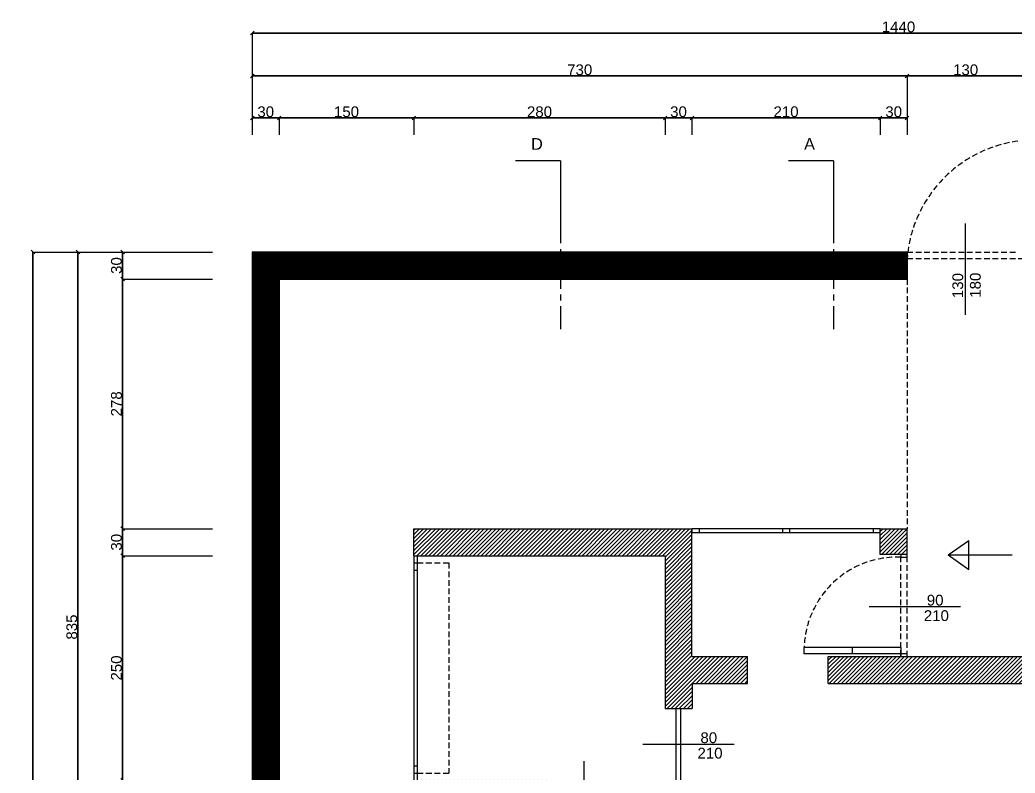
# Model space of a CAD drawing. Header units: millimetres. Extents: x 935 to 13922, y 3203 to 7816.
# Drawn here: x 935 to 2044, y 6764 to 7602 of the extents above; entities that cross this region are included whole.
import ezdxf

# ---------------------------------------------------------------- set-up
doc = ezdxf.new("R2010")
doc.units = ezdxf.units.MM
doc.linetypes.add('CENTRO', pattern=[50.8, 31.75, -6.35, 6.35, -6.35])
doc.linetypes.add('TRATTEGGIATA2', pattern=[9.525, 6.35, -3.175])
doc.layers.get('0').update_dxf_attribs({"lineweight": 20})
doc.layers.get('Defpoints').update_dxf_attribs({"lineweight": 20})
for name, color, linetype, lineweight in [('campiture', 253, 'Continuous', 0), ('finestre', 141, 'Continuous', 13), ('interni', 210, 'Continuous', 13), ('porte', 230, 'Continuous', 13), ('quote', 181, 'Continuous', 0), ('sezioni', 50, 'Continuous', 5)]:
    doc.layers.add(name, color=color, linetype=linetype, lineweight=lineweight)
doc.layers.add('PIANTE', color=7, linetype='Continuous', lineweight=5, true_color=0x007a00)
doc.layers.add('VEGETAZIONE', color=7, linetype='Continuous', lineweight=5, true_color=0x387000)
doc.styles.get("Standard").update_dxf_attribs({"font": 'arial.ttf', "height": 12})
doc.dimstyles.new('Copia di ISO-25', dxfattribs={"dimtxt": 18, "dimasz": 4, "dimexe": 4, "dimexo": 300, "dimtad": 1, "dimdec": 0, "dimtxsty": 'Standard', "dimblk": 'OBLIQUE', "dimcen": 2.5, "dimse1": 1, "dimse2": 1, "dimadec": 0, "dimazin": 0, "dimtfac": 1, "dimtdec": 0, "dimtmove": 0, "dimatfit": 3, "dimfxl": 1, "dimfxlon": 1, "dimarcsym": 0})
pattern_1 = [(45, (-2270.9883, 2311.3952), (-2.245064, 2.245064), [])]

# ---------------------------------------------------------------- blocks, each defined once
blk = doc.blocks.new('_Oblique')
at = {"color": 0, "linetype": 'ByBlock', "lineweight": -2}
blk.add_line((-0.5, -0.5), (0.5, 0.5), dxfattribs=at)
blk = doc.blocks.new('*D74')
at = {"layer": 'Defpoints', "color": 0, "lineweight": 15, "transparency": 16777216}
for p in [(1049.6, 7006), (1374.1, 7006), (1374.1, 6756)]:
    blk.add_point(p, dxfattribs=at)
at = {"layer": 'quote', "color": 0, "lineweight": -2, "transparency": 16777216}
blk.add_line((1049.6, 6756), (1049.6, 7006), dxfattribs=at)
at = {"layer": 'quote', "color": 0, "lineweight": -2, "transparency": 16777216, "xscale": 4, "yscale": 4, "zscale": 4}
for p, rotation in [((1049.6, 7006), 90), ((1049.6, 6756), 270)]:
    blk.add_blockref('_Oblique', p, dxfattribs=dict(at, rotation=rotation))
at = {"layer": 'quote', "color": 0, "lineweight": 15, "transparency": 16777216, "insert": (1042.8, 6881), "char_height": 12, "attachment_point": 5, "rotation": 90}
blk.add_mtext('250', dxfattribs=at)
blk = doc.blocks.new('*D75')
at = {"layer": 'Defpoints', "color": 0, "lineweight": 15, "transparency": 16777216}
for p in [(1049.6, 7036), (1374.1, 7036), (1374.1, 7006)]:
    blk.add_point(p, dxfattribs=at)
at = {"layer": 'quote', "color": 0, "lineweight": -2, "transparency": 16777216}
blk.add_line((1049.6, 7006), (1049.6, 7036), dxfattribs=at)
at = {"layer": 'quote', "color": 0, "lineweight": -2, "transparency": 16777216, "xscale": 4, "yscale": 4, "zscale": 4}
for p, rotation in [((1049.6, 7036), 90), ((1049.6, 7006), 270)]:
    blk.add_blockref('_Oblique', p, dxfattribs=dict(at, rotation=rotation))
at = {"layer": 'quote', "color": 0, "lineweight": 15, "transparency": 16777216, "insert": (1042.8, 7021), "char_height": 12, "attachment_point": 5, "rotation": 90}
blk.add_mtext('30', dxfattribs=at)
blk = doc.blocks.new('*D76')
at = {"layer": 'Defpoints', "color": 0, "lineweight": 15, "transparency": 16777216}
for p in [(1049.6, 7314), (1374.1, 7314), (1374.1, 7036)]:
    blk.add_point(p, dxfattribs=at)
at = {"layer": 'quote', "color": 0, "lineweight": -2, "transparency": 16777216}
blk.add_line((1049.6, 7036), (1049.6, 7314), dxfattribs=at)
at = {"layer": 'quote', "color": 0, "lineweight": -2, "transparency": 16777216, "xscale": 4, "yscale": 4, "zscale": 4}
for p, rotation in [((1049.6, 7314), 90), ((1049.6, 7036), 270)]:
    blk.add_blockref('_Oblique', p, dxfattribs=dict(at, rotation=rotation))
at = {"layer": 'quote', "color": 0, "lineweight": 15, "transparency": 16777216, "insert": (1042.8, 7175), "char_height": 12, "attachment_point": 5, "rotation": 90}
blk.add_mtext('278', dxfattribs=at)
blk = doc.blocks.new('*D77')
at = {"layer": 'Defpoints', "color": 0, "lineweight": 15, "transparency": 16777216}
for p in [(1049.6, 7344), (1224.1, 7344), (1224.1, 7314)]:
    blk.add_point(p, dxfattribs=at)
at = {"layer": 'quote', "color": 0, "lineweight": -2, "transparency": 16777216}
blk.add_line((1049.6, 7314), (1049.6, 7344), dxfattribs=at)
at = {"layer": 'quote', "color": 0, "lineweight": -2, "transparency": 16777216, "xscale": 4, "yscale": 4, "zscale": 4}
for p, rotation in [((1049.6, 7344), 90), ((1049.6, 7314), 270)]:
    blk.add_blockref('_Oblique', p, dxfattribs=dict(at, rotation=rotation))
at = {"layer": 'quote', "color": 0, "lineweight": 15, "transparency": 16777216, "insert": (1042.8, 7329), "char_height": 12, "attachment_point": 5, "rotation": 90}
blk.add_mtext('30', dxfattribs=at)
blk = doc.blocks.new('*D80')
at = {"layer": 'Defpoints', "color": 0, "lineweight": 15, "transparency": 16777216}
for p in [(999.8, 7344), (1224.1, 7344), (1224.1, 6509.2)]:
    blk.add_point(p, dxfattribs=at)
at = {"layer": 'quote', "color": 0, "lineweight": -2, "transparency": 16777216}
blk.add_line((999.8, 6509.2), (999.8, 7344), dxfattribs=at)
at = {"layer": 'quote', "color": 0, "lineweight": -2, "transparency": 16777216, "xscale": 4, "yscale": 4, "zscale": 4}
for p, rotation in [((999.8, 7344), 90), ((999.8, 6509.2), 270)]:
    blk.add_blockref('_Oblique', p, dxfattribs=dict(at, rotation=rotation))
at = {"layer": 'quote', "color": 0, "lineweight": 15, "transparency": 16777216, "insert": (993.1, 6926.6), "char_height": 12, "attachment_point": 5, "rotation": 90}
blk.add_mtext('835', dxfattribs=at)
blk = doc.blocks.new('*D81')
at = {"layer": 'Defpoints', "color": 0, "lineweight": 15, "transparency": 16777216}
for p in [(1194.1, 7344), (949.8, 5741.2), (1194.1, 5741.2)]:
    blk.add_point(p, dxfattribs=at)
at = {"layer": 'quote', "color": 0, "lineweight": -2, "transparency": 16777216}
blk.add_line((949.8, 7344), (949.8, 5741.2), dxfattribs=at)
at = {"layer": 'quote', "color": 0, "lineweight": -2, "transparency": 16777216, "xscale": 4, "yscale": 4, "zscale": 4}
for p, rotation in [((949.8, 7344), 90), ((949.8, 5741.2), 270)]:
    blk.add_blockref('_Oblique', p, dxfattribs=dict(at, rotation=rotation))
at = {"layer": 'quote', "color": 0, "lineweight": 15, "transparency": 16777216, "insert": (943.1, 6542.6), "char_height": 12, "attachment_point": 5, "rotation": 90}
blk.add_mtext('1603', dxfattribs=at)
blk = doc.blocks.new('*D83')
at = {"layer": 'Defpoints', "color": 0, "lineweight": 15, "transparency": 16777216}
for p in [(2634.1, 7587.8), (1194.1, 7344), (2634.1, 7344)]:
    blk.add_point(p, dxfattribs=at)
at = {"layer": 'quote', "color": 0, "lineweight": -2, "transparency": 16777216}
blk.add_line((1194.1, 7587.8), (2634.1, 7587.8), dxfattribs=at)
at = {"layer": 'quote', "color": 0, "lineweight": -2, "transparency": 16777216, "xscale": 4, "yscale": 4, "zscale": 4, "rotation": 180}
blk.add_blockref('_Oblique', (1194.1, 7587.8), dxfattribs=at)
at = {"layer": 'quote', "color": 0, "lineweight": -2, "transparency": 16777216, "xscale": 4, "yscale": 4, "zscale": 4}
blk.add_blockref('_Oblique', (2634.1, 7587.8), dxfattribs=at)
at = {"layer": 'quote', "color": 0, "lineweight": 15, "transparency": 16777216, "insert": (1914.1, 7594.5), "char_height": 12, "attachment_point": 5}
blk.add_mtext('1440', dxfattribs=at)
blk = doc.blocks.new('*D84')
at = {"layer": 'Defpoints', "color": 0, "lineweight": 15, "transparency": 16777216}
for p in [(1194.1, 7540.1), (1194.1, 7344), (1923.7, 7344)]:
    blk.add_point(p, dxfattribs=at)
at = {"layer": 'quote', "color": 0, "lineweight": -2, "transparency": 16777216}
blk.add_line((1923.7, 7540.1), (1194.1, 7540.1), dxfattribs=at)
at = {"layer": 'quote', "color": 0, "lineweight": -2, "transparency": 16777216, "xscale": 4, "yscale": 4, "zscale": 4, "rotation": 180}
blk.add_blockref('_Oblique', (1194.1, 7540.1), dxfattribs=at)
at = {"layer": 'quote', "color": 0, "lineweight": -2, "transparency": 16777216, "xscale": 4, "yscale": 4, "zscale": 4}
blk.add_blockref('_Oblique', (1923.7, 7540.1), dxfattribs=at)
at = {"layer": 'quote', "color": 0, "lineweight": 15, "transparency": 16777216, "insert": (1558.9, 7546.8), "char_height": 12, "attachment_point": 5}
blk.add_mtext('730', dxfattribs=at)
blk = doc.blocks.new('*D85')
at = {"layer": 'Defpoints', "color": 0, "lineweight": 15, "transparency": 16777216}
for p in [(2054.1, 7540.1), (1923.7, 7344), (2054.1, 7344)]:
    blk.add_point(p, dxfattribs=at)
at = {"layer": 'quote', "color": 0, "lineweight": -2, "transparency": 16777216}
blk.add_line((1923.7, 7540.1), (2054.1, 7540.1), dxfattribs=at)
at = {"layer": 'quote', "color": 0, "lineweight": -2, "transparency": 16777216, "xscale": 4, "yscale": 4, "zscale": 4, "rotation": 180}
blk.add_blockref('_Oblique', (1923.7, 7540.1), dxfattribs=at)
at = {"layer": 'quote', "color": 0, "lineweight": -2, "transparency": 16777216, "xscale": 4, "yscale": 4, "zscale": 4}
blk.add_blockref('_Oblique', (2054.1, 7540.1), dxfattribs=at)
at = {"layer": 'quote', "color": 0, "lineweight": 15, "transparency": 16777216, "insert": (1988.9, 7546.8), "char_height": 12, "attachment_point": 5}
blk.add_mtext('130', dxfattribs=at)
blk = doc.blocks.new('*D87')
at = {"layer": 'Defpoints', "color": 0, "lineweight": 15, "transparency": 16777216}
for p in [(1224.1, 7493.3), (1194.1, 7344), (1224.1, 7344)]:
    blk.add_point(p, dxfattribs=at)
at = {"layer": 'quote', "color": 0, "lineweight": -2, "transparency": 16777216}
blk.add_line((1194.1, 7493.3), (1224.1, 7493.3), dxfattribs=at)
at = {"layer": 'quote', "color": 0, "lineweight": -2, "transparency": 16777216, "xscale": 4, "yscale": 4, "zscale": 4, "rotation": 180}
blk.add_blockref('_Oblique', (1194.1, 7493.3), dxfattribs=at)
at = {"layer": 'quote', "color": 0, "lineweight": -2, "transparency": 16777216, "xscale": 4, "yscale": 4, "zscale": 4}
blk.add_blockref('_Oblique', (1224.1, 7493.3), dxfattribs=at)
at = {"layer": 'quote', "color": 0, "lineweight": 15, "transparency": 16777216, "insert": (1209.1, 7500.1), "char_height": 12, "attachment_point": 5}
blk.add_mtext('30', dxfattribs=at)
blk = doc.blocks.new('*D88')
at = {"layer": 'Defpoints', "color": 0, "lineweight": 15, "transparency": 16777216}
for p in [(1224.1, 7493.3), (1224.1, 7036), (1374.1, 7036)]:
    blk.add_point(p, dxfattribs=at)
at = {"layer": 'quote', "color": 0, "lineweight": -2, "transparency": 16777216}
blk.add_line((1374.1, 7493.3), (1224.1, 7493.3), dxfattribs=at)
at = {"layer": 'quote', "color": 0, "lineweight": -2, "transparency": 16777216, "xscale": 4, "yscale": 4, "zscale": 4, "rotation": 180}
blk.add_blockref('_Oblique', (1224.1, 7493.3), dxfattribs=at)
at = {"layer": 'quote', "color": 0, "lineweight": -2, "transparency": 16777216, "xscale": 4, "yscale": 4, "zscale": 4}
blk.add_blockref('_Oblique', (1374.1, 7493.3), dxfattribs=at)
at = {"layer": 'quote', "color": 0, "lineweight": 15, "transparency": 16777216, "insert": (1299.1, 7500.1), "char_height": 12, "attachment_point": 5}
blk.add_mtext('150', dxfattribs=at)
blk = doc.blocks.new('*D89')
at = {"layer": 'Defpoints', "color": 0, "lineweight": 15, "transparency": 16777216}
for p in [(1654.1, 7493.3), (1374.1, 7036), (1654.1, 7036)]:
    blk.add_point(p, dxfattribs=at)
at = {"layer": 'quote', "color": 0, "lineweight": -2, "transparency": 16777216}
blk.add_line((1374.1, 7493.3), (1654.1, 7493.3), dxfattribs=at)
at = {"layer": 'quote', "color": 0, "lineweight": -2, "transparency": 16777216, "xscale": 4, "yscale": 4, "zscale": 4, "rotation": 180}
blk.add_blockref('_Oblique', (1374.1, 7493.3), dxfattribs=at)
at = {"layer": 'quote', "color": 0, "lineweight": -2, "transparency": 16777216, "xscale": 4, "yscale": 4, "zscale": 4}
blk.add_blockref('_Oblique', (1654.1, 7493.3), dxfattribs=at)
at = {"layer": 'quote', "color": 0, "lineweight": 15, "transparency": 16777216, "insert": (1514.1, 7500.1), "char_height": 12, "attachment_point": 5}
blk.add_mtext('280', dxfattribs=at)
blk = doc.blocks.new('*D90')
at = {"layer": 'Defpoints', "color": 0, "lineweight": 15, "transparency": 16777216}
for p in [(1683.9, 7493.3), (1654.1, 7006), (1683.9, 7006)]:
    blk.add_point(p, dxfattribs=at)
at = {"layer": 'quote', "color": 0, "lineweight": -2, "transparency": 16777216}
blk.add_line((1654.1, 7493.3), (1683.9, 7493.3), dxfattribs=at)
at = {"layer": 'quote', "color": 0, "lineweight": -2, "transparency": 16777216, "xscale": 4, "yscale": 4, "zscale": 4, "rotation": 180}
blk.add_blockref('_Oblique', (1654.1, 7493.3), dxfattribs=at)
at = {"layer": 'quote', "color": 0, "lineweight": -2, "transparency": 16777216, "xscale": 4, "yscale": 4, "zscale": 4}
blk.add_blockref('_Oblique', (1683.9, 7493.3), dxfattribs=at)
at = {"layer": 'quote', "color": 0, "lineweight": 15, "transparency": 16777216, "insert": (1669, 7500.1), "char_height": 12, "attachment_point": 5}
blk.add_mtext('30', dxfattribs=at)
blk = doc.blocks.new('*D91')
at = {"layer": 'Defpoints', "color": 0, "lineweight": 15, "transparency": 16777216}
for p in [(1893.7, 7493.3), (1683.9, 7036), (1893.7, 7036)]:
    blk.add_point(p, dxfattribs=at)
at = {"layer": 'quote', "color": 0, "lineweight": -2, "transparency": 16777216}
blk.add_line((1683.9, 7493.3), (1893.7, 7493.3), dxfattribs=at)
at = {"layer": 'quote', "color": 0, "lineweight": -2, "transparency": 16777216, "xscale": 4, "yscale": 4, "zscale": 4, "rotation": 180}
blk.add_blockref('_Oblique', (1683.9, 7493.3), dxfattribs=at)
at = {"layer": 'quote', "color": 0, "lineweight": -2, "transparency": 16777216, "xscale": 4, "yscale": 4, "zscale": 4}
blk.add_blockref('_Oblique', (1893.7, 7493.3), dxfattribs=at)
at = {"layer": 'quote', "color": 0, "lineweight": 15, "transparency": 16777216, "insert": (1788.8, 7500.1), "char_height": 12, "attachment_point": 5}
blk.add_mtext('210', dxfattribs=at)
blk = doc.blocks.new('*D92')
at = {"layer": 'Defpoints', "color": 0, "lineweight": 15, "transparency": 16777216}
for p in [(1923.7, 7493.3), (1893.7, 7036), (1923.7, 7036)]:
    blk.add_point(p, dxfattribs=at)
at = {"layer": 'quote', "color": 0, "lineweight": -2, "transparency": 16777216}
blk.add_line((1893.7, 7493.3), (1923.7, 7493.3), dxfattribs=at)
at = {"layer": 'quote', "color": 0, "lineweight": -2, "transparency": 16777216, "xscale": 4, "yscale": 4, "zscale": 4, "rotation": 180}
blk.add_blockref('_Oblique', (1893.7, 7493.3), dxfattribs=at)
at = {"layer": 'quote', "color": 0, "lineweight": -2, "transparency": 16777216, "xscale": 4, "yscale": 4, "zscale": 4}
blk.add_blockref('_Oblique', (1923.7, 7493.3), dxfattribs=at)
at = {"layer": 'quote', "color": 0, "lineweight": 15, "transparency": 16777216, "insert": (1908.7, 7500.1), "char_height": 12, "attachment_point": 5}
blk.add_mtext('30', dxfattribs=at)

msp = doc.modelspace()

# ---------------------------------------------------------------- hatches: boundary and pattern name
at = {"layer": 'campiture'}
h = msp.add_hatch(dxfattribs=at)
h.set_pattern_fill('_USER', color=256, pattern_type=0)
h.set_pattern_definition([(0, (0, 0), (0, 1), [])])
h.paths.add_polyline_path([(1224.1, 5771.2), (2604.1, 5771.2), (2604.1, 7314), (2054.1, 7314), (2054.1, 7344), (2634.1, 7344), (2634.1, 5741.2), (1194.1, 5741.2), (1194.1, 7344), (1923.7, 7344), (1923.7, 7314), (1224.1, 7314), (1224.1, 6125.2), (1684.1, 6125.2), (1684.1, 6125.2), (1224.1, 6125.2)])
h = msp.add_hatch(dxfattribs=at)
h.set_pattern_fill('ANSI31', color=256)
h.set_pattern_definition(pattern_1)
h.paths.add_polyline_path([(1654.1, 7006), (1654.1, 6836), (1684.1, 6836), (1684.1, 6863.9), (1745.8, 6863.9), (1745.8, 6893.9), (1683.9, 6893.9), (1683.9, 7036), (1374.1, 7036), (1374.1, 7006), (1378.1, 7006), (1378.1, 7006)])
h.paths.add_polyline_path([(1374.1, 6756), (1374.1, 6726), (1524, 6726), (1524, 6738.5), (1438.6, 6738.5), (1438.6, 6743.5), (1524, 6743.5), (1524.1, 6756)])
h.paths.add_polyline_path([(2054.1, 7073.9), (2054.1, 6893.9), (1835.8, 6893.9), (1835.8, 6863.9), (2054.1, 6863.9), (2144, 6863.9), (2144, 6893.9), (2084.5, 6893.9), (2084.5, 7043.9), (2169.9, 7043.9), (2169.9, 7073.9)])
h.paths.add_polyline_path([(2314.1, 7073.9), (2234.9, 7073.9), (2234.9, 7043.9), (2284.5, 7043.9), (2284.5, 6893.9), (2214, 6893.9), (2214, 6881.4), (2289, 6881.4), (2289, 6876.4), (2214, 6876.4), (2214, 6863.9), (2284.1, 6863.9), (2284.1, 6736.7), (2314.1, 6736.7), (2314.1, 6893.9)])
h.paths.add_polyline_path([(2314.1, 6596.7), (2284.1, 6596.7), (2284.1, 6467.2), (2296.6, 6467.2), (2296.6, 6552.2), (2301.6, 6552.2), (2301.6, 6467.2), (2314.1, 6467.2)])
h.paths.add_polyline_path([(2314.1, 6387.2), (2284.1, 6387.2), (2284.1, 6126.3), (2504.1, 6126.3), (2604.1, 6126.3), (2604.1, 6510.6), (2574.1, 6510.6), (2574.1, 6506.6), (2574.1, 6156.3), (2314.1, 6156.3)])
h.paths.add_polyline_path([(1654.1, 6185.9), (1654.1, 6155.2), (1254.1, 6155.2), (1254.1, 6509.2), (1224.1, 6509.2), (1224.1, 6125.2), (1684.1, 6125.2), (1684.1, 6185.9), (1684.1, 6387.2), (1654.1, 6387.2)])
h = msp.add_hatch(dxfattribs=at)
h.set_pattern_fill('ANSI31', color=256)
h.set_pattern_definition(pattern_1)
h.paths.add_polyline_path([(1923.7, 7007.2), (1923.7, 7036), (1893.7, 7036), (1893.7, 7007.2)])

# ---------------------------------------------------------------- linework, layer by layer
for p, q in [((1923.7, 7344), (1194.1, 7344)), ((1194.1, 7344), (1194.1, 5741.2)), ((1923.7, 7344), (1923.7, 7314)), ((1923.7, 7314), (1923.7, 7344)), ((1923.7, 7314), (1224.1, 7314)), ((1224.1, 7314), (1224.1, 5771.2)), ((1374.1, 7036), (1378.1, 7036)), ((1374.1, 7036), (1683.9, 7036)), ((1374.1, 7006), (1374.1, 7036)), ((1683.9, 6893.9), (1683.9, 7036)), ((1691.9, 7036), (1683.9, 7036)), ((1683.9, 7036), (1683.9, 7032)), ((1683.9, 7032), (1691.9, 7032)), ((1691.9, 7036), (1691.9, 7032)), ((1691.9, 7036), (1691.9, 7032)), ((1792.8, 7036), (1784.8, 7036)), ((1784.8, 7036), (1784.8, 7032)), ((1784.8, 7032), (1792.8, 7032)), ((1792.8, 7036), (1792.8, 7032)), ((1792.8, 7036), (1792.8, 7032)), ((1893.7, 7036), (1885.7, 7036)), ((1885.7, 7036), (1885.7, 7032)), ((1885.7, 7032), (1893.7, 7032)), ((1893.7, 7007.2), (1893.7, 7036)), ((1893.7, 7036), (1923.7, 7036)), ((1923.7, 7004.4), (1923.7, 7036)), ((1374.1, 7006), (1374.1, 6998)), ((1374.1, 7006), (1378.1, 7006)), ((1374.1, 7006), (1378.1, 7006)), ((1374.1, 7006), (1374.1, 6998)), ((1374.1, 6998), (1378.1, 6998)), ((1374.1, 6998), (1378.1, 6998)), ((1374.1, 6998), (1374.1, 6990)), ((1378.1, 7006), (1654.1, 7006)), ((1378.1, 6998), (1378.1, 7006)), ((1378.1, 6998), (1378.1, 7006)), ((1378.1, 6990), (1378.1, 6998)), ((1654.1, 7006), (1654.1, 6836)), ((1923.7, 7007.2), (1893.7, 7007.2)), ((1374.1, 6990), (1378.1, 6990)), ((1683.9, 6893.9), (1745.8, 6893.9)), ((1745.8, 6863.9), (1745.8, 6893.9)), ((1835.8, 6893.9), (2054.1, 6893.9)), ((1835.8, 6863.9), (1835.8, 6893.9)), ((1684.1, 6863.9), (1684.1, 6836)), ((1684.1, 6863.9), (1745.8, 6863.9)), ((1835.8, 6863.9), (2054.1, 6863.9)), ((1654.1, 6836), (1684.1, 6836)), ((1374.1, 6772), (1374.1, 6764)), ((1374.1, 6772), (1378.1, 6772)), ((1374.1, 6764), (1374.1, 6756)), ((1374.1, 6764), (1378.1, 6764)), ((1374.1, 6764), (1374.1, 6756)), ((1374.1, 6764), (1378.1, 6764)), ((1378.1, 6764), (1378.1, 6772)), ((1378.1, 6756), (1378.1, 6764)), ((1378.1, 6756), (1378.1, 6764))]:
    msp.add_line(p, q)
at = {"layer": 'finestre', "linetype": 'TRATTEGGIATA2'}
for p, q in [((1923.7, 7314), (1923.7, 7036)), ((1378.1, 6998), (1413.1, 6998)), ((1413.1, 6998), (1413.1, 6764)), ((1378.1, 6764), (1413.1, 6764))]:
    msp.add_line(p, q, dxfattribs=at)
at = {"layer": 'finestre'}
for p, q in [((1893.7, 7036), (1683.9, 7036)), ((1683.9, 7032), (1893.7, 7032)), ((1374.1, 6998), (1374.1, 6764)), ((1378.1, 6764), (1378.1, 6998))]:
    msp.add_line(p, q, dxfattribs=at)
at = {"layer": 'interni'}
for p, q in [((1537.4, 7445.5), (1487.4, 7445.5)), ((1537.4, 7445.5), (1537.4, 7385.5)), ((1841.6, 7445.5), (1791.6, 7445.5)), ((1841.6, 7445.5), (1841.6, 7385.5))]:
    msp.add_line(p, q, dxfattribs=at)
at = {"layer": 'PIANTE'}
msp.add_line((1923.7, 7344), (1923.7, 7314), dxfattribs=at)
at = {"layer": 'porte', "linetype": 'TRATTEGGIATA2'}
for p, q in [((1923.7, 7344), (2047.1, 7344)), ((1923.7, 7337), (2054.1, 7337)), ((1916.7, 6893.9), (1916.7, 7004.4)), ((1923.7, 6893.9), (1923.7, 7004.4))]:
    msp.add_line(p, q, dxfattribs=at)
at = {"layer": 'porte'}
for p, q in [((1916.7, 6903.8), (1809.1, 6903.8)), ((1809.1, 6896.8), (1809.1, 6903.8)), ((1916.7, 6896.8), (1809.1, 6896.8)), ((1862.9, 6896.8), (1862.9, 6903.8)), ((1916.7, 6903.8), (1916.7, 6896.8)), ((1916.7, 6893.9), (1916.7, 6900.9)), ((1666.4, 6756), (1666.4, 6836)), ((1666.4, 6836), (1671.4, 6836)), ((1671.4, 6756), (1671.4, 6836)), ((1671.4, 6796), (1666.4, 6796))]:
    msp.add_line(p, q, dxfattribs=at)
for points in [[(1923.7, 7004.4), (1923.7, 7007.2), (1916.7, 7007.2), (1916.7, 7004.4)], [(1923.7, 6893.9), (1923.7, 6896.8), (1916.7, 6896.8), (1916.7, 6893.9)]]:
    msp.add_lwpolyline(points, close=True, dxfattribs=at)
at = {"layer": 'porte', "linetype": 'TRATTEGGIATA2'}
for centre, radius, start, end in [((2066.4, 7325.5), 143.2, 97.7608, 175.3945), ((1912.5, 6900.9), 103.5, 87.7166, 178.4313)]:
    msp.add_arc(centre, radius, start, end, dxfattribs=at)
at = {"layer": 'quote', "lineweight": 15}
for p, q in [((1194.1, 7587.8), (1194.1, 7474.6)), ((1923.7, 7540.1), (1923.7, 7474.6)), ((1224.1, 7493.3), (1224.1, 7474.6)), ((1374.1, 7493.3), (1374.1, 7474.6)), ((1654.1, 7493.3), (1654.1, 7474.6)), ((1683.9, 7493.3), (1683.9, 7474.6)), ((1893.7, 7493.3), (1893.7, 7474.6)), ((949.8, 7344), (1149.8, 7344)), ((1049.6, 7314), (1149.8, 7314)), ((1049.6, 7036), (1149.8, 7036)), ((1049.6, 7006), (1149.8, 7006))]:
    msp.add_line(p, q, dxfattribs=at)
at = {"layer": 'quote'}
for p, q in [((1988.9, 7274.1), (1988.9, 7375.8)), ((1969.3, 7006.8), (1992.3, 7023.1)), ((1992.3, 6990.5), (1992.3, 7023.1)), ((1969.3, 7006.8), (2040.9, 7006.8)), ((1969.3, 7006.8), (1992.3, 6990.5)), ((1983.2, 6949.1), (1881.5, 6949.1)), ((1730.9, 6796), (1629.3, 6796)), ((1563.8, 6675.7), (1563.8, 6777.3))]:
    msp.add_line(p, q, dxfattribs=at)
at = {"layer": 'sezioni', "linetype": 'CENTRO'}
for p, q in [((1537.4, 7385.5), (1537.4, 7258.3)), ((1841.6, 7385.5), (1841.6, 7258.3))]:
    msp.add_line(p, q, dxfattribs=at)
at = {"layer": 'VEGETAZIONE'}
for p, q in [((1194.1, 7344), (1194.1, 5741.2)), ((1194.1, 7344), (1923.7, 7344)), ((1224.1, 7314), (1923.7, 7314)), ((1224.1, 7314), (1224.1, 5771.2))]:
    msp.add_line(p, q, dxfattribs=at)

# ---------------------------------------------------------------- texts
at = {"layer": 'interni', "char_height": 13, "attachment_point": 1}
for s, width, heights, insert in [('D', 13, [13], (1504.7, 7470.8)), ('A', 8.507, [0], (1808.9, 7470.8))]:
    msp.add_mtext_dynamic_manual_height_columns(s, width=width, gutter_width=12.5, heights=heights, dxfattribs=dict(at, insert=insert))
at = {"layer": 'quote', "char_height": 12, "attachment_point": 1, "rotation": 90}
for s, insert in [('130', (1974.1, 7292.7)), ('180', (1993.7, 7293.1))]:
    msp.add_mtext_dynamic_manual_height_columns(s, width=16.487, gutter_width=12.5, heights=[0], dxfattribs=dict(at, insert=insert))
at = {"layer": 'quote', "char_height": 12, "attachment_point": 1}
for s, width, insert in [('90', 16.487, (1945.6, 6962.5)), ('210', 10, (1942.3, 6945.3)), ('80', 16.487, (1693.4, 6809.4)), ('210', 16.487, (1690.1, 6792.2))]:
    msp.add_mtext_dynamic_manual_height_columns(s, width=width, gutter_width=12.5, heights=[0], dxfattribs=dict(at, insert=insert))

# ---------------------------------------------------------------- dimensions: what is measured, and where the dimension line sits
at = {"layer": 'quote', "lineweight": 15}
for base, p1, p2, picture, middle in [((2634.1, 7587.8), (1194.1, 7344), (2634.1, 7344), '*D83', (1914.1, 7594.5)), ((1194.1, 7540.1), (1923.7, 7344), (1194.1, 7344), '*D84', (1558.9, 7546.8)), ((2054.1, 7540.1), (1923.7, 7344), (2054.1, 7344), '*D85', (1988.9, 7546.8)), ((1224.1, 7493.3), (1194.1, 7344), (1224.1, 7344), '*D87', (1209.1, 7500.1)), ((1224.1, 7493.3), (1374.1, 7036), (1224.1, 7036), '*D88', (1299.1, 7500.1)), ((1654.1, 7493.3), (1374.1, 7036), (1654.1, 7036), '*D89', (1514.1, 7500.1)), ((1683.9, 7493.3), (1654.1, 7006), (1683.9, 7006), '*D90', (1669, 7500.1)), ((1893.7, 7493.3), (1683.9, 7036), (1893.7, 7036), '*D91', (1788.8, 7500.1)), ((1923.7, 7493.3), (1893.7, 7036), (1923.7, 7036), '*D92', (1908.7, 7500.1))]:
    dim = msp.add_linear_dim(base=base, p1=p1, p2=p2, dimstyle='Copia di ISO-25', dxfattribs=at)
    dim.commit()
    dim.dimension.update_dxf_attribs({"geometry": picture, "text_midpoint": middle})
for base, p1, p2, picture, middle in [((949.8, 5741.2), (1194.1, 7344), (1194.1, 5741.2), '*D81', (943.1, 6542.6)), ((999.8, 7344), (1224.1, 6509.2), (1224.1, 7344), '*D80', (993.1, 6926.6)), ((1049.6, 7344), (1224.1, 7314), (1224.1, 7344), '*D77', (1042.8, 7329)), ((1049.6, 7314), (1374.1, 7036), (1374.1, 7314), '*D76', (1042.8, 7175)), ((1049.6, 7036), (1374.1, 7006), (1374.1, 7036), '*D75', (1042.8, 7021)), ((1049.6, 7006), (1374.1, 6756), (1374.1, 7006), '*D74', (1042.8, 6881))]:
    dim = msp.add_linear_dim(base=base, p1=p1, p2=p2, angle=90, dimstyle='Copia di ISO-25', dxfattribs=at)
    dim.commit()
    dim.dimension.update_dxf_attribs({"geometry": picture, "text_midpoint": middle})

doc.saveas('drawing.dxf')
